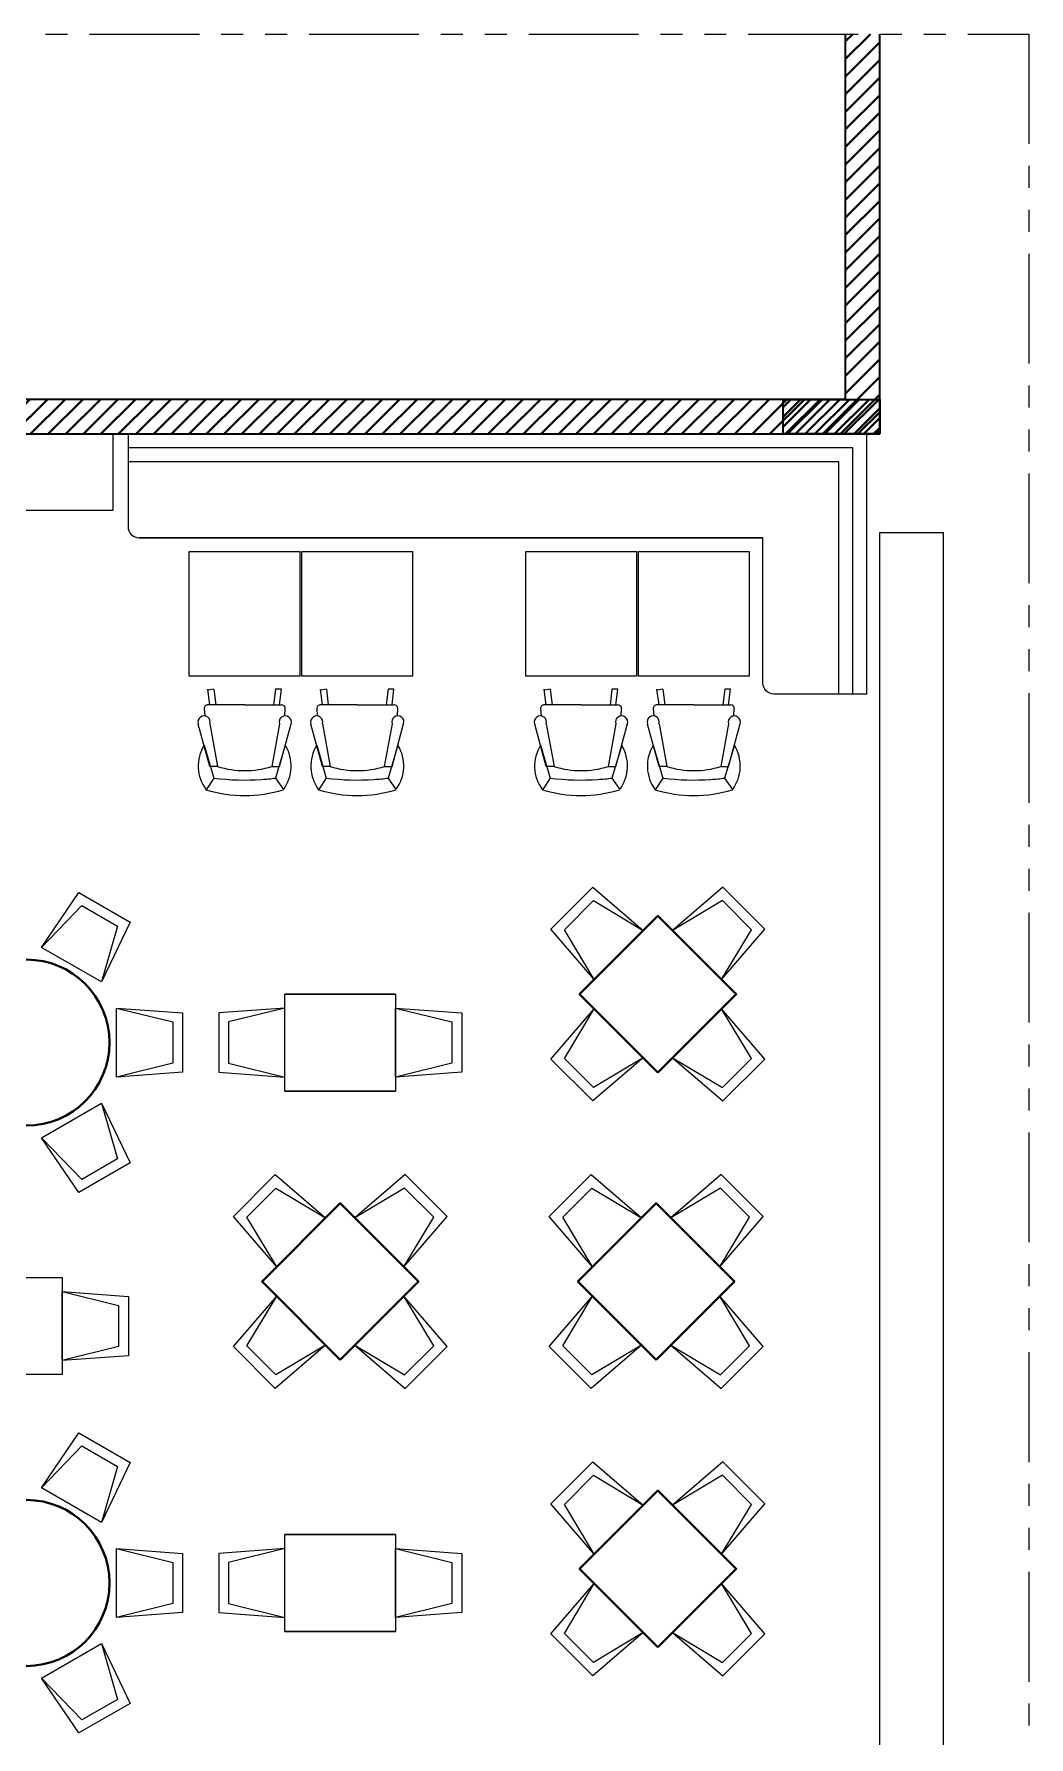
# Model space of a CAD drawing. Header units: millimetres. Extents: x 38967 to 51721, y 49836 to 53207.
# Drawn here: x 51002 to 51721, y 51669 to 52900 of the extents above; entities that cross this region are included whole.
import ezdxf

# ---------------------------------------------------------------- set-up
doc = ezdxf.new("R2010")
doc.units = ezdxf.units.MM
doc.header["$LTSCALE"] = 5
doc.linetypes.add('HIDDEN2', pattern=[4.7625, 3.175, -1.5875])
doc.linetypes.add('PHANTOM2', pattern=[31.75, 15.875, -3.175, 3.175, -3.175, 3.175, -3.175])
for name, color, linetype, lineweight in [('A-Area-Mass', 70, 'Continuous', 18), ('G-Mass', 70, 'Continuous', 18), ('Zf_', 1, 'Continuous', 40), ('zf_tefris', 84, 'Continuous', 5)]:
    doc.layers.add(name, color=color, linetype=linetype, lineweight=lineweight)
for name, color, linetype in [('ax', 1, 'PHANTOM2'), ('elev3', 8, 'Continuous'), ('XA-2638-B1-GF_FURNITURE$0$ZF-FURNITURE', 11, 'Continuous')]:
    doc.layers.add(name, color=color, linetype=linetype)

# ---------------------------------------------------------------- blocks, each defined once
blk = doc.blocks.new('XA-2638-B1-GF_FURNITURE$0$A$C48005BF1')
at = {"layer": 'XA-2638-B1-GF_FURNITURE$0$ZF-FURNITURE', "linetype": 'Continuous'}
for p, q in [((44.2, 90), (43.4, 101.2)), ((36.8, 83.5), (11.7, 58.6)), ((42.2, 80.4), (36.8, 83.5)), ((19.7, 54), (42.2, 80.4)), ((87.2, 65.2), (97.2, 70.2)), ((68.1, 26), (79.8, 58.7)), ((85.2, 55.6), (76.2, 21.4)), ((79.8, 58.7), (85.2, 55.6)), ((12.7, 50.3), (9.6, 45.6)), ((36.2, 26.6), (10.7, 41.4)), ((12, 40.6), (4.5, 30.6)), ((4.5, 30.6), (8.5, 28.3)), ((8.5, 28.3), (16.1, 38.3)), ((36.2, 26.6), (61.8, 11.9)), ((51.5, 3.5), (56.4, 15)), ((66, 13), (68.5, 18.3)), ((60.4, 12.7), (55.6, 1.1))]:
    blk.add_line(p, q, dxfattribs=at)
at = {"layer": 'XA-2638-B1-GF_FURNITURE$0$ZF-FURNITURE'}
for p, q in [((24.2, 71.1), (44.2, 90)), ((80.7, 38.5), (87.2, 65.2)), ((51.5, 3.5), (55.8, 1.7))]:
    blk.add_line(p, q, dxfattribs=at)
for centre, radius, start, end in [((56, 72), 31.8, 113.3352, 181.6855), ((26.3, 9.5), 72.7, 42.5985, 77.4015), ((65.6, 66.5), 31.8, 298.3145, 6.6648)]:
    blk.add_arc(centre, radius, start, end, dxfattribs=at)
at = {"layer": 'XA-2638-B1-GF_FURNITURE$0$ZF-FURNITURE', "linetype": 'Continuous'}
for centre, radius, start, end in [((19.8, -1.9), 105.8, 42.9385, 77.0615), ((-33.3, -93.8), 199.5, 63.9221, 67.1527), ((-33.3, -93.8), 199.5, 52.8473, 63.9221), ((14.9, 54.9), 4.91, 131.5651, 348.435), ((12.2, 44.1), 3.1, 150, 240), ((71.4, 22.3), 4.91, 131.5651, 348.435), ((63.3, 14.6), 3.1, 240, 330)]:
    blk.add_arc(centre, radius, start, end, dxfattribs=at)

msp = doc.modelspace()

# ---------------------------------------------------------------- hatches: boundary and pattern name
at = {"layer": 'A-Area-Mass', "linetype": 'Continuous', "lineweight": 40}
h = msp.add_hatch(dxfattribs=at)
h.set_pattern_fill('_U', color=74, scale=9, angle=45, style=0, pattern_type=0)
h.set_pattern_definition([(45, (221848.91, 11298.529), (-6.36396103, 6.36396103), [])])
h.paths.add_polyline_path([(51613.3, 52899.6), (51588.3, 52899.6), (51588.3, 52635.6), (50353.3, 52635.6), (50353.3, 52610.6), (51613.3, 52610.6)])
at = {"layer": 'G-Mass', "linetype": 'Continuous', "lineweight": 40}
h = msp.add_hatch(dxfattribs=at)
h.set_pattern_fill('_U', color=74, scale=5, angle=45, style=0, pattern_type=0)
h.set_pattern_definition([(45, (221848.91, 11298.529), (-3.5355339, 3.5355339), [])])
h.paths.add_polyline_path([(51613.3, 52635.6), (51613.3, 52610.6), (51543.3, 52610.6), (51543.3, 52635.6)], flags=0)

# ---------------------------------------------------------------- linework, layer by layer
at = {"layer": 'A-Area-Mass', "color": 11, "linetype": 'HIDDEN2', "lineweight": 25}
for p, q in [((51588.3, 52635.6), (51588.3, 52899.6)), ((51613.3, 52899.6), (51613.3, 52610.6)), ((50353.3, 52635.6), (51588.3, 52635.6)), ((51613.3, 52610.6), (50353.3, 52610.6))]:
    msp.add_line(p, q, dxfattribs=at)
at = {"layer": 'A-Area-Mass', "color": 3, "linetype": 'Continuous', "lineweight": 18}
for p, q in [((51588.3, 52899.6), (51588.3, 52635.6)), ((51613.3, 52610.6), (51613.3, 52899.6)), ((51588.3, 52635.6), (50353.3, 52635.6)), ((50353.3, 52610.6), (51613.3, 52610.6))]:
    msp.add_line(p, q, dxfattribs=at)
at = {"layer": 'A-Area-Mass', "color": 114, "linetype": 'Continuous', "lineweight": 35}
for p, q in [((51588.3, 52899.6), (51588.3, 52635.6)), ((51613.3, 52610.6), (51613.3, 52899.6)), ((51588.3, 52635.6), (50353.3, 52635.6)), ((50353.3, 52610.6), (51613.3, 52610.6))]:
    msp.add_line(p, q, dxfattribs=at)
at = {"layer": 'ax'}
msp.add_lwpolyline([(45644.4, 52899.6), (51721.1, 52899.6), (51721.1, 49836.2), (45644.4, 49836.2)], close=True, dxfattribs=at)
at = {"layer": 'elev3'}
msp.add_lwpolyline([(51613.3, 52539.3), (51659.1, 52539.3), (51659.1, 50044.9), (51613.3, 50044.9)], close=True, dxfattribs=at)
at = {"layer": 'G-Mass', "color": 11, "linetype": 'HIDDEN2', "lineweight": 25}
for p, q in [((51543.3, 52635.6), (51613.3, 52635.6)), ((51543.3, 52610.6), (51543.3, 52635.6)), ((51613.3, 52635.6), (51613.3, 52610.6)), ((51613.3, 52610.6), (51543.3, 52610.6))]:
    msp.add_line(p, q, dxfattribs=at)
at = {"layer": 'G-Mass', "color": 70, "linetype": 'Continuous', "lineweight": 18}
for p, q in [((51543.3, 52635.6), (51543.3, 52610.6)), ((51613.3, 52635.6), (51543.3, 52635.6)), ((51613.3, 52610.6), (51613.3, 52635.6)), ((51543.3, 52610.6), (51613.3, 52610.6))]:
    msp.add_line(p, q, dxfattribs=at)
at = {"layer": 'G-Mass', "color": 114, "linetype": 'Continuous', "lineweight": 35}
for p, q in [((51543.3, 52610.6), (51543.3, 52635.6)), ((51543.3, 52635.6), (51613.3, 52635.6)), ((51613.3, 52635.6), (51613.3, 52610.6)), ((51613.3, 52610.6), (51543.3, 52610.6))]:
    msp.add_line(p, q, dxfattribs=at)
at = {"layer": 'XA-2638-B1-GF_FURNITURE$0$ZF-FURNITURE', "linetype": 'Continuous'}
msp.add_line((51077.7, 52535.6), (51528.7, 52535.6), dxfattribs=at)
for points in [[(51058.9, 52610.6), (50984.6, 52610.6), (50984.6, 52555.6), (51058.9, 52555.6), (51058.9, 52610.6)], [(51069.7, 52610.6), (51603.7, 52610.6), (51603.7, 52422.6)], [(51593.7, 52422.6), (51593.7, 52600.6), (51070.5, 52600.6)], [(51583.7, 52422.6), (51583.7, 52590.6), (51070.5, 52590.6)], [(51583.7, 52422.6), (51583.7, 52590.6), (51070.5, 52590.6)]]:
    msp.add_lwpolyline(points, dxfattribs=at)
for points in [[(51069.7, 52610.6), (51069.7, 52543.6, 0.414214), (51077.7, 52535.6)], [(51603.7, 52422.6), (51536.7, 52422.6, -0.414214), (51528.7, 52430.6), (51528.7, 52535.6), (51077.7, 52535.6)]]:
    msp.add_lwpolyline(points, format="xyb", dxfattribs=at)
for points in [[(51194, 52525.6), (51194, 52435.6), (51114, 52435.6), (51114, 52525.6)], [(51194, 52525.6), (51194, 52435.6), (51114, 52435.6), (51114, 52525.6)], [(51275.4, 52525.6), (51275.4, 52435.6), (51195.4, 52435.6), (51195.4, 52525.6)], [(51275.4, 52525.6), (51275.4, 52435.6), (51195.4, 52435.6), (51195.4, 52525.6)], [(51437.3, 52525.6), (51437.3, 52435.6), (51357.3, 52435.6), (51357.3, 52525.6)], [(51437.3, 52525.6), (51437.3, 52435.6), (51357.3, 52435.6), (51357.3, 52525.6)], [(51518.7, 52525.6), (51518.7, 52435.6), (51438.7, 52435.6), (51438.7, 52525.6)], [(51518.7, 52525.6), (51518.7, 52435.6), (51438.7, 52435.6), (51438.7, 52525.6)]]:
    msp.add_lwpolyline(points, close=True, dxfattribs=at)
at = {"layer": 'Zf_'}
for p, q in [((51509.4, 52205.8, 0), (51452.8, 52262.4, 0)), ((51452.8, 52149.3, 0), (51509.4, 52205.8, 0)), ((51279.7, 51998.2, 0), (51223.1, 52054.7, 0)), ((51508.1, 51998.2, 0), (51451.5, 52054.7, 0)), ((51223.1, 51941.6, 0), (51279.7, 51998.2, 0)), ((51451.5, 51941.6, 0), (51508.1, 51998.2, 0)), ((51396.2, 51790.5, 0), (51452.8, 51847.1, 0)), ((51452.8, 51733.9, 0), (51396.2, 51790.5, 0))]:
    msp.add_line(p, q, dxfattribs=at)
at = {"layer": 'Zf_', "elevation": 0}
for points in [[(51452.8, 52149.3), (51396.2, 52205.8), (51452.8, 52262.4), (51509.4, 52205.8)], [(51223.1, 51941.6), (51166.6, 51998.2), (51223.1, 52054.7), (51279.7, 51998.2)], [(51451.5, 51941.6), (51395, 51998.2), (51451.5, 52054.7), (51508.1, 51998.2)], [(51452.8, 51733.9), (51509.4, 51790.5), (51452.8, 51847.1), (51396.2, 51790.5)]]:
    msp.add_lwpolyline(points, close=True, dxfattribs=at)
at = {"layer": 'Zf_'}
for centre in [(50996.3, 52170.8, 0), (50996.3, 51780.3, 0)]:
    msp.add_circle(centre, 60, dxfattribs=at)
at = {"layer": 'zf_tefris'}
for p, q in [((51263.1, 52205.8, 0), (51183.1, 52205.8, 0)), ((51183.1, 52205.8, 0), (51263.1, 52205.8, 0)), ((51183.1, 52135.8, 0), (51183.1, 52205.8, 0)), ((51263.1, 52205.8, 0), (51263.1, 52135.8, 0)), ((51183.1, 52135.8, 0), (51263.1, 52135.8, 0)), ((51263.1, 52135.8, 0), (51183.1, 52135.8, 0)), ((51263.1, 51815.3, 0), (51183.1, 51815.3, 0)), ((51183.1, 51815.3, 0), (51263.1, 51815.3, 0)), ((51183.1, 51745.3, 0), (51183.1, 51815.3, 0)), ((51263.1, 51815.3, 0), (51263.1, 51745.3, 0)), ((51183.1, 51745.3, 0), (51263.1, 51745.3, 0)), ((51263.1, 51745.3, 0), (51183.1, 51745.3, 0))]:
    msp.add_line(p, q, dxfattribs=at)
at = {"layer": 'zf_tefris', "elevation": 0}
for points in [[(51034.2, 52279.3), (51071.3, 52257.9), (51050.5, 52214.6), (51007.2, 52239.6)], [(51375.5, 52252.8), (51405.8, 52283.1), (51442.2, 52251.8), (51406.8, 52216.4)], [(51530.1, 52252.8), (51499.8, 52283.1), (51463.4, 52251.8), (51498.8, 52216.4)], [(51036.3, 52269.8), (51062.1, 52255), (51050.5, 52214.6), (51007.2, 52239.6)], [(51385.2, 52252.4), (51406.2, 52273.4), (51442.2, 52251.8), (51406.8, 52216.4)], [(51520.4, 52252.4), (51499.4, 52273.4), (51463.4, 52251.8), (51498.8, 52216.4)], [(51263.1, 52205.8), (51263.1, 52135.8), (51183.1, 52135.8), (51183.1, 52205.8)], [(51109.2, 52192.3), (51109.2, 52149.4), (51061.3, 52145.8), (51061.3, 52195.8)], [(51102, 52185.7), (51102, 52156), (51061.3, 52145.8), (51061.3, 52195.8)], [(51135.3, 52192.3), (51135.3, 52149.4), (51183.1, 52145.8), (51183.1, 52195.8)], [(51142.4, 52185.7), (51142.4, 52156), (51183.1, 52145.8), (51183.1, 52195.8)], [(51311, 52192.3), (51311, 52149.4), (51263.1, 52145.8), (51263.1, 52195.8)], [(51303.8, 52185.7), (51303.8, 52156), (51263.1, 52145.8), (51263.1, 52195.8)], [(51405.8, 52128.6), (51375.5, 52158.9), (51406.8, 52195.2), (51442.2, 52159.9)], [(51406.2, 52138.3), (51385.2, 52159.3), (51406.8, 52195.2), (51442.2, 52159.9)], [(51499.8, 52128.6), (51530.1, 52158.9), (51498.8, 52195.2), (51463.4, 52159.9)], [(51499.4, 52138.3), (51520.4, 52159.3), (51498.8, 52195.2), (51463.4, 52159.9)], [(51071.3, 52083.8), (51034.2, 52062.4), (51007.2, 52102), (51050.5, 52127)], [(51062.1, 52086.7), (51036.3, 52071.9), (51007.2, 52102), (51050.5, 52127)], [(51145.9, 52045.1), (51176.2, 52075.4), (51212.5, 52044.1), (51177.2, 52008.8)], [(51155.6, 52044.7), (51176.6, 52065.7), (51212.5, 52044.1), (51177.2, 52008.8)], [(51300.4, 52045.1), (51270.1, 52075.4), (51233.7, 52044.1), (51269.1, 52008.8)], [(51290.7, 52044.7), (51269.7, 52065.7), (51233.7, 52044.1), (51269.1, 52008.8)], [(51374.3, 52045.1), (51404.6, 52075.4), (51440.9, 52044.1), (51405.6, 52008.8)], [(51384, 52044.7), (51405, 52065.7), (51440.9, 52044.1), (51405.6, 52008.8)], [(51528.8, 52045.1), (51498.5, 52075.4), (51462.1, 52044.1), (51497.5, 52008.8)], [(51519.1, 52044.7), (51498.1, 52065.7), (51462.1, 52044.1), (51497.5, 52008.8)], [(51022.2, 52001), (51022.2, 51931), (50942.2, 51931), (50942.2, 52001)], [(51070.1, 51987.4), (51070.1, 51944.5), (51022.2, 51941), (51022.2, 51991)], [(51062.9, 51980.8), (51062.9, 51951.1), (51022.2, 51941), (51022.2, 51991)], [(51176.2, 51920.9), (51145.9, 51951.2), (51177.2, 51987.6), (51212.5, 51952.2)], [(51176.6, 51930.6), (51155.6, 51951.6), (51177.2, 51987.6), (51212.5, 51952.2)], [(51270.1, 51920.9), (51300.4, 51951.2), (51269.1, 51987.6), (51233.7, 51952.2)], [(51269.7, 51930.6), (51290.7, 51951.6), (51269.1, 51987.6), (51233.7, 51952.2)], [(51404.6, 51920.9), (51374.3, 51951.2), (51405.6, 51987.6), (51440.9, 51952.2)], [(51405, 51930.6), (51384, 51951.6), (51405.6, 51987.6), (51440.9, 51952.2)], [(51498.5, 51920.9), (51528.8, 51951.2), (51497.5, 51987.6), (51462.1, 51952.2)], [(51498.1, 51930.6), (51519.1, 51951.6), (51497.5, 51987.6), (51462.1, 51952.2)], [(51034.2, 51888.8), (51071.3, 51867.3), (51050.5, 51824.1), (51007.2, 51849.1)], [(51036.3, 51879.3), (51062.1, 51864.4), (51050.5, 51824.1), (51007.2, 51849.1)], [(51375.5, 51837.5), (51405.8, 51867.8), (51442.2, 51836.5), (51406.8, 51801.1)], [(51385.2, 51837.1), (51406.2, 51858.1), (51442.2, 51836.5), (51406.8, 51801.1)], [(51530.1, 51837.5), (51499.8, 51867.8), (51463.4, 51836.5), (51498.8, 51801.1)], [(51520.4, 51837.1), (51499.4, 51858.1), (51463.4, 51836.5), (51498.8, 51801.1)], [(51263.1, 51815.3), (51263.1, 51745.3), (51183.1, 51745.3), (51183.1, 51815.3)], [(51109.2, 51801.7), (51109.2, 51758.9), (51061.3, 51755.3), (51061.3, 51805.3)], [(51102, 51795.2), (51102, 51765.5), (51061.3, 51755.3), (51061.3, 51805.3)], [(51135.3, 51801.7), (51135.3, 51758.9), (51183.1, 51755.3), (51183.1, 51805.3)], [(51142.4, 51795.2), (51142.4, 51765.5), (51183.1, 51755.3), (51183.1, 51805.3)], [(51311, 51801.7), (51311, 51758.9), (51263.1, 51755.3), (51263.1, 51805.3)], [(51303.8, 51795.2), (51303.8, 51765.5), (51263.1, 51755.3), (51263.1, 51805.3)], [(51405.8, 51713.2), (51375.5, 51743.5), (51406.8, 51779.9), (51442.2, 51744.5)], [(51406.2, 51722.9), (51385.2, 51743.9), (51406.8, 51779.9), (51442.2, 51744.5)], [(51499.8, 51713.2), (51530.1, 51743.5), (51498.8, 51779.9), (51463.4, 51744.5)], [(51499.4, 51722.9), (51520.4, 51743.9), (51498.8, 51779.9), (51463.4, 51744.5)], [(51071.3, 51693.3), (51034.2, 51671.9), (51007.2, 51711.5), (51050.5, 51736.5)], [(51062.1, 51696.2), (51036.3, 51681.3), (51007.2, 51711.5), (51050.5, 51736.5)]]:
    msp.add_lwpolyline(points, close=True, dxfattribs=at)

# ---------------------------------------------------------------- block references
at = {"layer": 'XA-2638-B1-GF_FURNITURE$0$ZF-FURNITURE', "linetype": 'Continuous', "xscale": 0.9000000000071785, "yscale": 0.9000000000014552, "zscale": 0.9000000000006828, "rotation": 210.0000795256623}
for p in [(51170.3, 52452), (51251.7, 52452), (51413.5, 52452), (51495, 52452)]:
    msp.add_blockref('XA-2638-B1-GF_FURNITURE$0$A$C48005BF1', p, dxfattribs=at)

doc.saveas('drawing.dxf')
